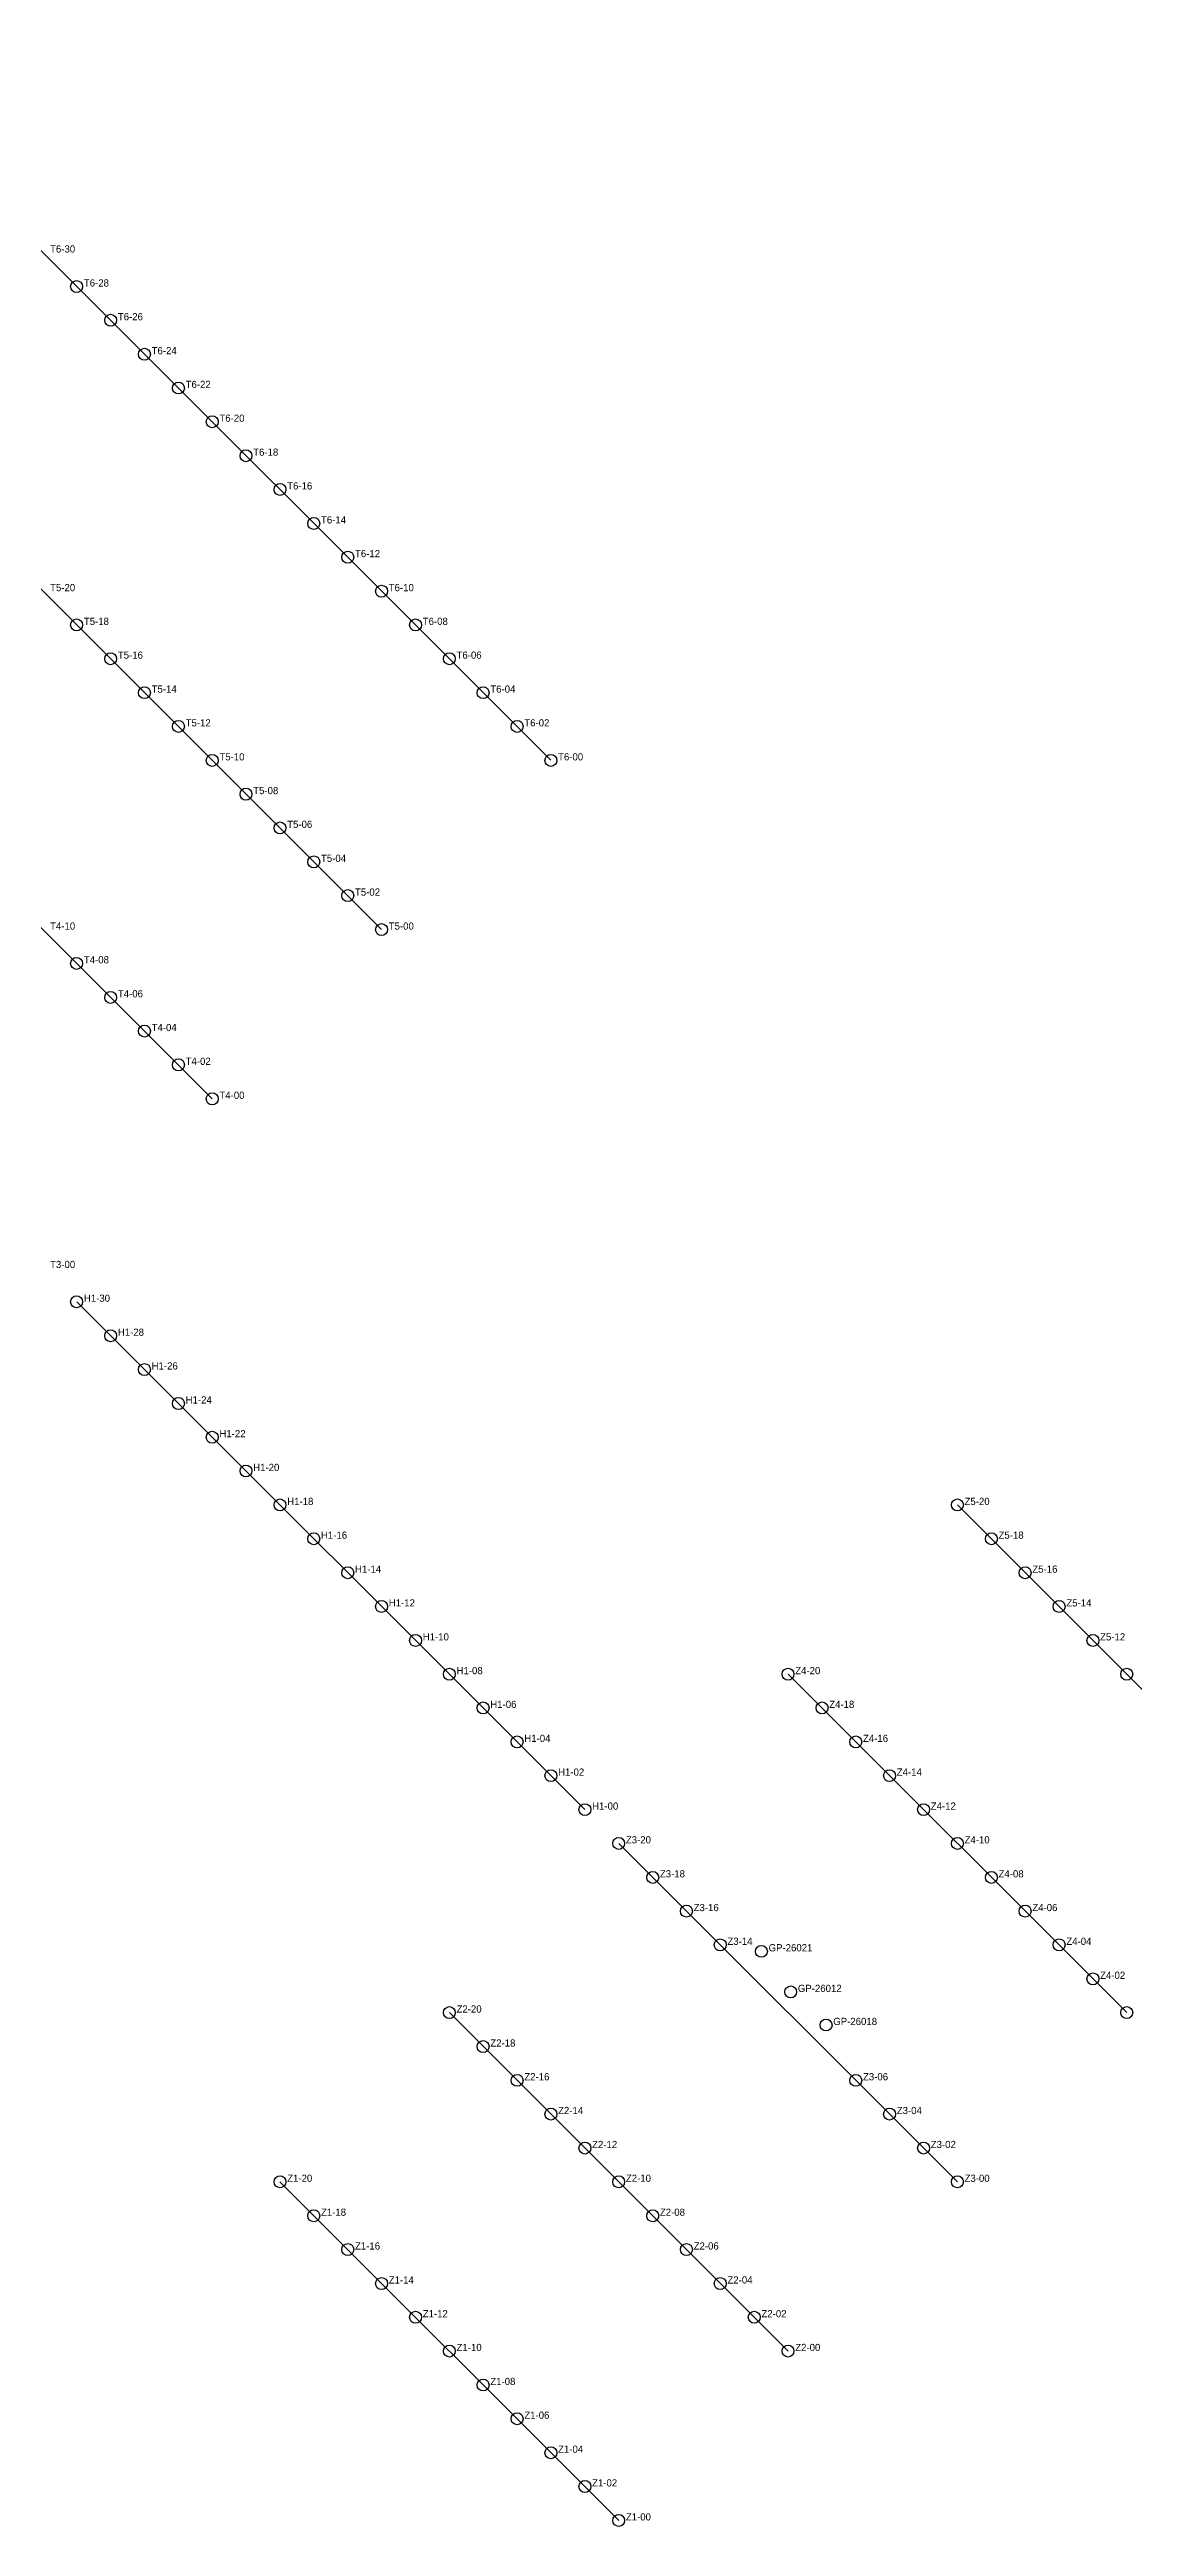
# Model space of a CAD drawing. Header units: metres. Extents: x 349851 to 356508, y 5081209 to 5089964.
# Drawn here: x 354777 to 355229, y 5084768 to 5085803 of the extents above; entities that cross this region are included whole.
import ezdxf

# ---------------------------------------------------------------- set-up
doc = ezdxf.new("R2010")
doc.units = ezdxf.units.M

msp = doc.modelspace()

# ---------------------------------------------------------------- linework, layer by layer
at = {"layer": 'HOLE_2026'}
for centre in [(355073.8, 5085008.6), (355086.01, 5084991.63), (355100.79, 5084977.82)]:
    msp.add_circle(centre, 2.5, dxfattribs=at)
at = {"layer": 'LINES'}
for p, q in [((354688.94, 5085803.22), (354985.92, 5085506.24)), ((354618.23, 5085732.51), (354915.21, 5085435.53)), ((354547.52, 5085661.8), (354844.5, 5085364.82)), ((354787.93, 5085279.96), (355000.07, 5085067.83)), ((355155.63, 5085195.11), (355297.05, 5085053.69)), ((355084.92, 5085124.4), (355226.34, 5084982.98)), ((355014.21, 5085053.69), (355155.63, 5084912.27)), ((354943.5, 5084982.98), (355084.92, 5084841.56)), ((354872.79, 5084912.27), (355014.21, 5084770.85))]:
    msp.add_line(p, q, dxfattribs=at)
at = {"layer": 'PLAN_P1'}
for centre in [(354802.1, 5085407.2), (354830.4, 5085379), (354787.9, 5085280), (354816.2, 5085251.7), (354844.5, 5085223.4), (354872.8, 5085195.1), (354901.1, 5085166.8), (354929.4, 5085138.5), (355084.9, 5085124.4), (354957.6, 5085110.3), (355113.2, 5085096.1), (354985.9, 5085082), (355141.5, 5085067.8), (355014.2, 5085053.7), (355169.8, 5085039.5), (355042.5, 5085025.4), (355198.1, 5085011.3), (354943.5, 5084983), (355226.3, 5084983), (354971.8, 5084954.7), (355127.3, 5084940.6), (355000.1, 5084926.4), (355155.6, 5084912.3), (355028.4, 5084898.1), (355056.6, 5084869.8), (355084.9, 5084841.6)]:
    msp.add_circle(centre, 2.5, dxfattribs=at)
at = {"layer": 'PLAN_P2'}
for centre in [(354802.1, 5085690.1), (354830.4, 5085661.8), (354858.6, 5085633.5), (354886.9, 5085605.2), (354915.2, 5085576.9), (354787.9, 5085562.8), (354943.5, 5085548.7), (354816.2, 5085534.5), (354971.8, 5085520.4), (354844.5, 5085506.2), (354872.8, 5085478), (354901.1, 5085449.7), (355155.6, 5085195.1), (355183.9, 5085166.8), (355212.2, 5085138.5), (354872.8, 5084912.3), (354901.1, 5084884), (354929.4, 5084855.7), (354957.6, 5084827.4), (354985.9, 5084799.1), (355014.2, 5084770.8)]:
    msp.add_circle(centre, 2.5, dxfattribs=at)
at = {"layer": 'PLAN_P3'}
for centre in [(354787.9, 5085704.2), (354816.2, 5085675.9), (354844.5, 5085647.7), (354872.8, 5085619.4), (354901.1, 5085591.1), (354929.4, 5085562.8), (354802.1, 5085548.7), (354957.6, 5085534.5), (354830.4, 5085520.4), (354985.9, 5085506.2), (354858.6, 5085492.1), (354886.9, 5085463.8), (354915.2, 5085435.5), (354787.9, 5085421.4), (354816.2, 5085393.1), (354844.5, 5085364.8), (354802.1, 5085265.8), (354830.4, 5085237.5), (354858.6, 5085209.3), (354886.9, 5085181), (355169.8, 5085181), (354915.2, 5085152.7), (355198.1, 5085152.7), (354943.5, 5085124.4), (355226.3, 5085124.4), (355099.1, 5085110.3), (354971.8, 5085096.1), (355127.3, 5085082), (355000.1, 5085067.8), (355155.6, 5085053.7), (355028.4, 5085039.5), (355183.9, 5085025.4), (355056.6, 5085011.3), (355212.2, 5084997.1), (354957.6, 5084968.8), (355113.2, 5084954.7), (354985.9, 5084940.6), (355141.5, 5084926.4), (355014.2, 5084912.3), (354886.9, 5084898.1), (355042.5, 5084884), (354915.2, 5084869.8), (355070.8, 5084855.7), (354943.5, 5084841.6), (354971.8, 5084813.3), (355000.1, 5084785)]:
    msp.add_circle(centre, 2.5, dxfattribs=at)

# ---------------------------------------------------------------- texts
at = {"layer": 'HOLE_2026'}
for s, p in [('GP-26021', (355076.8, 5085008.6)), ('GP-26012', (355089.01, 5084991.63)), ('GP-26018', (355103.79, 5084977.82))]:
    msp.add_text(s, height=3, dxfattribs=at).set_placement(p)
at = {"layer": 'PLAN_TEXT'}
for s, p in [('T6-30', (354776.8, 5085718.4)), ('T6-28', (354790.9, 5085704.2)), ('T6-26', (354805.1, 5085690.1)), ('T6-24', (354819.2, 5085675.9)), ('T6-22', (354833.4, 5085661.8)), ('T6-20', (354847.5, 5085647.7)), ('T6-18', (354861.6, 5085633.5)), ('T6-16', (354875.8, 5085619.4)), ('T6-14', (354889.9, 5085605.2)), ('T6-12', (354904.1, 5085591.1)), ('T5-20', (354776.8, 5085576.9)), ('T6-10', (354918.2, 5085576.9)), ('T5-18', (354790.9, 5085562.8)), ('T6-08', (354932.4, 5085562.8)), ('T5-16', (354805.1, 5085548.7)), ('T6-06', (354946.5, 5085548.7)), ('T5-14', (354819.2, 5085534.5)), ('T6-04', (354960.6, 5085534.5)), ('T5-12', (354833.4, 5085520.4)), ('T6-02', (354974.8, 5085520.4)), ('T5-10', (354847.5, 5085506.2)), ('T6-00', (354988.9, 5085506.2)), ('T5-08', (354861.6, 5085492.1)), ('T5-06', (354875.8, 5085478)), ('T5-04', (354889.9, 5085463.8)), ('T5-02', (354904.1, 5085449.7)), ('T4-10', (354776.8, 5085435.5)), ('T5-00', (354918.2, 5085435.5)), ('T4-08', (354790.9, 5085421.4)), ('T4-06', (354805.1, 5085407.2)), ('T4-04', (354819.2, 5085393.1)), ('T4-02', (354833.4, 5085379)), ('T4-00', (354847.5, 5085364.8)), ('T3-00', (354776.8, 5085294.1)), ('H1-30', (354790.9, 5085280)), ('H1-28', (354805.1, 5085265.8)), ('H1-26', (354819.2, 5085251.7)), ('H1-24', (354833.4, 5085237.5)), ('H1-22', (354847.5, 5085223.4)), ('H1-20', (354861.6, 5085209.3)), ('H1-18', (354875.8, 5085195.1)), ('Z5-20', (355158.6, 5085195.1)), ('H1-16', (354889.9, 5085181)), ('Z5-18', (355172.8, 5085181)), ('H1-14', (354904.1, 5085166.8)), ('Z5-16', (355186.9, 5085166.8)), ('H1-12', (354918.2, 5085152.7)), ('Z5-14', (355201.1, 5085152.7)), ('H1-10', (354932.4, 5085138.5)), ('Z5-12', (355215.2, 5085138.5)), ('H1-08', (354946.5, 5085124.4)), ('Z4-20', (355087.9, 5085124.4)), ('H1-06', (354960.6, 5085110.3)), ('Z4-18', (355102.1, 5085110.3)), ('H1-04', (354974.8, 5085096.1)), ('Z4-16', (355116.2, 5085096.1)), ('H1-02', (354988.9, 5085082)), ('Z4-14', (355130.3, 5085082)), ('H1-00', (355003.1, 5085067.8)), ('Z4-12', (355144.5, 5085067.8)), ('Z3-20', (355017.2, 5085053.7)), ('Z4-10', (355158.6, 5085053.7)), ('Z3-18', (355031.4, 5085039.5)), ('Z4-08', (355172.8, 5085039.5)), ('Z3-16', (355045.5, 5085025.4)), ('Z4-06', (355186.9, 5085025.4)), ('Z3-14', (355059.6, 5085011.3)), ('Z4-04', (355201.1, 5085011.3)), ('Z4-02', (355215.2, 5084997.1)), ('Z2-20', (354946.5, 5084983)), ('Z2-18', (354960.6, 5084968.8)), ('Z2-16', (354974.8, 5084954.7)), ('Z3-06', (355116.2, 5084954.7)), ('Z2-14', (354988.9, 5084940.6)), ('Z3-04', (355130.3, 5084940.6)), ('Z2-12', (355003.1, 5084926.4)), ('Z3-02', (355144.5, 5084926.4)), ('Z1-20', (354875.8, 5084912.3)), ('Z2-10', (355017.2, 5084912.3)), ('Z3-00', (355158.6, 5084912.3)), ('Z1-18', (354889.9, 5084898.1)), ('Z2-08', (355031.4, 5084898.1)), ('Z1-16', (354904.1, 5084884)), ('Z2-06', (355045.5, 5084884)), ('Z1-14', (354918.2, 5084869.8)), ('Z2-04', (355059.6, 5084869.8)), ('Z1-12', (354932.4, 5084855.7)), ('Z2-02', (355073.8, 5084855.7)), ('Z1-10', (354946.5, 5084841.6)), ('Z2-00', (355087.9, 5084841.6)), ('Z1-08', (354960.6, 5084827.4)), ('Z1-06', (354974.8, 5084813.3)), ('Z1-04', (354988.9, 5084799.1)), ('Z1-02', (355003.1, 5084785)), ('Z1-00', (355017.2, 5084770.8))]:
    msp.add_text(s, height=3, dxfattribs=at).set_placement(p)

doc.saveas('drawing.dxf')
